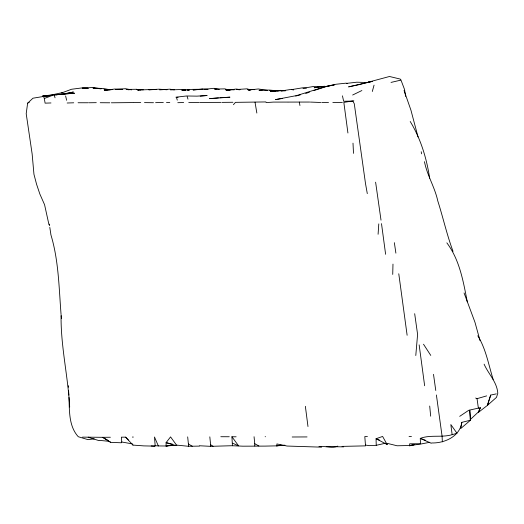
<?xml version="1.0" encoding="UTF-8"?>
<svg xmlns="http://www.w3.org/2000/svg" width="524" height="524" viewBox="0 0 524 524"><rect width="100%" height="100%" fill="white"/><g stroke="black" fill="none" stroke-linecap="round" stroke-linejoin="round"><path stroke-width="0.79" d="M61.079 315.625C60.692 346.305 68.081 376.448 69.679 407.024M392.725 274.419L392.98 264.103M158.346 445.937L154.475 436.964L155.169 445.701L158.346 445.937L166.095 445.996L166.095 442.642L170.562 436.898L176.889 445.59L177.236 445.177L188.463 446.284L199.421 446.101L199.434 445.76L210.668 446.337L231.87 445.728L242.848 446.179L265.02 446.107L276.842 445.859L276.908 443.946L287.06 446.042L321.572 447.162M232.42 445.747L231.929 436.774L236.127 436.793M367.429 436.558L364.802 436.571L365.523 445.865L342.034 446.389M415.787 355.521L417.595 334.384L414.674 313.693M378.092 234.274L378.78 223.905M405.642 96.429L404.535 89.46L400.814 79.668L400.126 79.045L389.496 76.491L359.11 84.633L348.584 86.873L372.538 81.358M50.972 102.953L45.103 103.149L44.311 98.499L54.136 94.739L74.559 93.226L53.638 94.792L32.953 98.204L27.634 103.182L26.2 113.656L32.147 153.997L33.955 174.322L36.569 184.252L39.883 194.096L44.573 204.714L48.968 224.691M155.169 445.701L155.104 446.134L143.884 445.891L132.972 445.105L125.563 437.14L121.372 437.18L121.758 442.014L121.352 442.78L110.485 442.361L102.645 437.317L82.517 437.121M470.585 419.272L478.707 411.694L480.364 407.692L469.74 410.056L470.585 419.272L470.27 420.268L461.814 422.344L460.753 428.514L470.048 420.595M461.814 422.344C459.941 436.466 444.562 443.311 431.678 442.963L431.213 443.252L420.281 438.385L420.458 443.723L409.657 443.802L409.611 445.518L397.068 445.773L387.478 443.402L387.118 444.522L376.068 438.712L376.225 445.321L369.23 445.649L365.569 445.099M372.309 91.484L374.057 85.13M480.364 407.692L478.301 412.46L487.464 405.347L490.706 395.083L496.287 393.871M487.608 404.607L490.706 395.083M233.449 104.708L235.433 102.35L265.937 101.938L266.12 102.599L273.325 102.095L287.794 102.082M487.464 405.347L496.483 397.375L497.8 393.19C496.968 381.891 488.427 374.051 484.097 364.16M459.699 416.351L468.764 410.266M61.688 92.925L71.526 89.257L81.672 87.96L88.045 88.222M27.634 103.182L29.305 102.246M352.652 95.021L361.881 90.528M324.363 86.27L314.243 87.744L324.363 86.27L325.889 86.663M305.682 93.508L309.474 92.145M314.02 90.514L325.437 86.774L331.607 85.419M368.713 82.019L368.103 82.235L368.614 82.32M400.539 80.198L391.015 82.412M353.811 100.798L343.836 102.377L347.923 132.991M475.641 398.037L477.036 398.672L486.632 395.895M452.14 434.678L456.994 433.269L450.837 424.558L452.14 434.678C441.706 437.789 430.348 434.52 420.281 438.385L425.423 440.258M337.803 446.114C331.699 448.819 325.319 445.708 318.946 446.592M295.7 96.056L300.304 94.883M409.421 445.885L414.595 444.64M376.225 445.321L385.631 443.186M333.146 85.078L334.692 84.737L324.926 86.709M62.16 92.656L52.131 94.818L42.496 96.134L52.439 95.407M63.856 94.078L73.399 92.034L60.247 94.608M414.412 444.575L409.611 445.518L420.012 444.188L429.811 442.282M368.693 82.196L370.992 81.757M276.652 445.917L281.139 445.086M302.996 88.281L313.581 86.48L323.884 86.486M282.528 98.447L275.539 99.586L296.649 95.578L325.902 86.493L335.923 84.266L346.095 83.152L347.622 83.611M281.211 90.973L291.311 89.368L293.551 89.82M166.036 446.068L168.374 445.708M169.94 445.472L172.278 445.105L169.972 445.426M168.42 445.655L166.095 445.996L176.614 445.197M94.255 438.85L88.012 439.643L78.279 436.728C68.677 426.156 69.489 410.836 68.985 397.461M280.628 90.325L270.469 91.53L275.762 91.176M346.626 83.368L356.785 82.209L369.184 82.576M49.177 95.787L43.538 96.409L44.311 98.499M50.789 95.61L52.4 95.433M112.673 89.532L104.617 90.397L114.749 89.021L122.721 89.342M55.551 95.099L57.116 94.936M203.803 89.349L213.982 88.32L219.301 89.414M200.247 96.134L207.118 95.525L196.893 96.141L186.564 95.984L175.907 97.195M218.423 97.85L209.534 98.636L229.964 97.169L219.995 97.733M276.842 445.859L284.925 445.19M199.546 89.48L193.074 89.958L203.253 88.949L208.054 89.316M201.164 89.355L202.781 89.237L191.987 89.375L181.789 90.2L185.876 90.226M159.617 89.879L169.835 89.165L174.4 89.866M42.968 95.918L52.42 95.394M230.128 90.187L226.073 90.403L236.2 89.034L239.979 89.552M156.106 89.493L148.796 89.794L159.021 89.172L167.032 89.774M112.712 89.421L104.034 89.774L105.553 89.892M155.608 102.671L163.311 102.37M170.431 89.873L180.695 89.538L186 89.892M178.055 97.307L176.431 97.359L177.289 100.156M67.17 103.005L73.727 102.796M288.213 102.088L309.658 102.049M221.914 102.383L232.925 102.278M177.793 102.691L183.669 102.534M250.603 90.01L248.16 90.069L258.325 88.969L267.502 90.377M188.751 102.508L198.976 102.409M111.363 102.796L132.926 102.58M199.768 102.416L220.866 102.37M138.493 89.8L136.404 89.277L126.114 89.427L129.199 89.84M89.165 102.763L96.285 102.665M133.384 102.586L140.733 102.501M321.756 102.494L328.515 102.409M326.19 446.586L343.665 446.867M110.368 437.245L102.645 437.317L108.547 440.638M265.144 436.715L265.517 436.708M78.069 102.75L88.379 102.763M342.355 102.488L332.832 102.481M132.375 437.068L133.338 437.062M292.182 436.996L307.044 436.931M281.028 90.868L285.364 90.855M116.944 89.46L115.306 89.466L125.518 88.694L131.576 89.879M220.814 436.721L229.263 436.747M100.222 102.717L109.798 102.783M156.165 89.388L137.504 89.99L140.779 90.036M409.048 436.446L411.445 436.446M187.513 90.233L189.144 90.239M153.48 102.717L144.486 102.612M88.248 88.294L82.203 88.15L92.427 87.508L101.309 88.772M234.215 89.84L225.464 89.624L226.938 89.892M310.372 102.075L320.714 102.494M166.488 102.383L169.783 102.468M262.085 90.397L259 90.305L269.271 90.043L278.454 90.907L269.834 90.514L280.301 90.875M151.154 445.937L154.718 446.101M247.557 89.303L254.736 89.67M272.375 90.763L274.733 90.901M187.599 89.997L189.203 90.102M136.921 89.394L143.327 89.846M306.442 88.189L302.433 87.829L291.848 89.584L293.407 89.859M95.296 88.314L93.003 88.111L103.359 88.49L110.158 89.8M97.582 88.517L100.634 88.792M99.422 440.376L109.058 441.3M239.848 89.807L236.769 89.506L246.987 88.831L249.974 89.827M90.469 437.501L88.163 437.245L98.951 440.625M216.13 89.309L214.585 89.093L224.862 88.864L228.451 89.932M121.758 442.014L132.303 443.874L132.972 445.105M172.855 444.28L166.095 442.642L175.664 445.551M136.404 89.277L138.663 89.853M248.33 89.512L249.889 89.938M379.762 440.245L376.068 438.712L382.612 436.453L387.118 444.522M232.551 443.186L238.551 445.8L231.929 436.774M254.061 436.715L254.743 443.704L258.869 445.963M187.677 436.892L188.404 444.024L192.275 446.206M209.816 436.846L210.615 444.706L213.078 446.31M125.563 437.14L128.373 439.944M423.503 344.216L430.774 355.423M109.857 441.378L110.485 442.361M446.848 242.848C459.712 260.015 463.242 281.329 467.29 301.831M477.783 335.779C486.03 349.056 488.525 364.737 493.163 379.422M410.2 121.463C420.713 138.762 426.654 158.274 429.647 178.206M464.061 292.929L474.98 322.332L480.043 340.639M404.05 90.482L410.927 110.132L418.021 136.947M187.14 96.554L187.978 99.147M453.031 251.356C446.952 234.975 443.186 217.977 437.933 201.399L437.795 201.013C434.894 187.33 427.126 175.344 424.453 161.654M54.136 94.739L55.033 97.792M51.005 235.158C58.734 260.926 58.97 288.056 61.079 314.636M65.605 95.958L66.666 100.287M342.447 95.833L343.646 101.27L352.868 101.093L354.276 103.719L365.503 183.57L367.298 193.625M255.024 102.18L256.852 113.046M299.302 102.095L299.938 105.507M49.322 224.134L49.564 225.752M49.806 227.37L50.907 234.654M421.217 151.724L421.532 153.846M394.349 242.678L395.889 253.138M436.4 394.978L442.079 436.132L442.354 441.87M398.771 273.777L407.128 335.268M305.368 406.31L307.981 426.523M477.036 398.672L478.379 408.183M433.505 374.326L435.772 390.485M419.148 344.864L424.643 385.749M381.007 220.139L375.61 182.182M381.498 223.63L385.618 254.291M61.164 315.389L61.511 318.638M429.7 406.041L430.682 416.194M68.264 385.69L68.369 387.262M68.579 390.393L68.893 395.103M469.74 410.056L470.27 420.268M352.999 143.157L353.504 153.368M210.615 444.706L210.668 446.337M188.404 444.024L188.463 446.284M254.743 443.704L254.775 446.003"/></g></svg>
